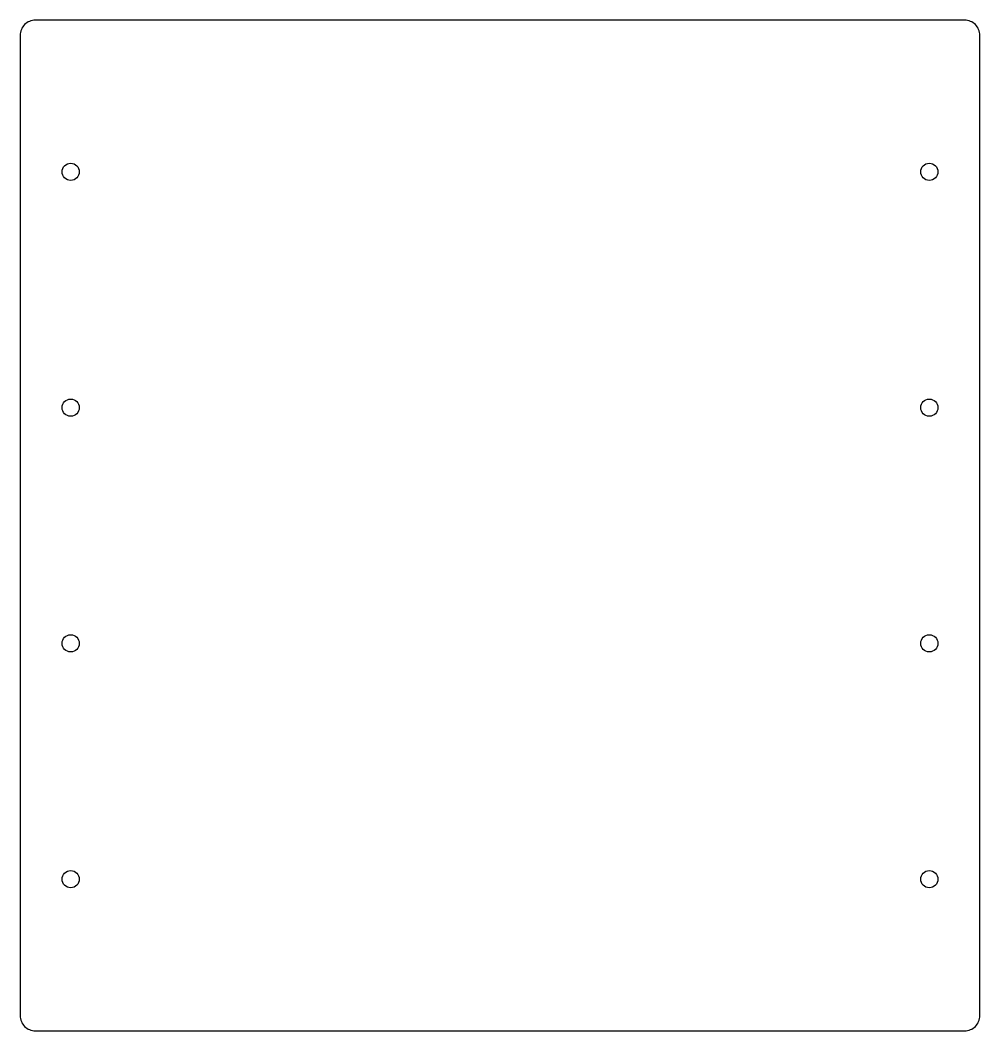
# Model space of a CAD drawing. Header units: millimetres. Extents: x -280 to -90, y 6 to 206.
import ezdxf

# ---------------------------------------------------------------- set-up
doc = ezdxf.new("R2010")
doc.units = ezdxf.units.MM
doc.layers.get('0').update_dxf_attribs({"linetype": 'CONTINUOUS'})

msp = doc.modelspace()

# ---------------------------------------------------------------- linework, layer by layer
msp.add_lwpolyline([(-93, 206.35), (-277, 206.35, 0.414214), (-280, 203.35), (-280, 9.35, 0.414214), (-277, 6.35), (-93, 6.35, 0.414214), (-90, 9.35), (-90, 203.35, 0.414214)], format="xyb", close=True)
for centre in [(-270, 176.35), (-100, 176.35), (-270, 129.68), (-100, 129.68), (-270, 83.02), (-100, 83.02), (-270, 36.35), (-100, 36.35)]:
    msp.add_circle(centre, 1.7)

doc.saveas('drawing.dxf')
